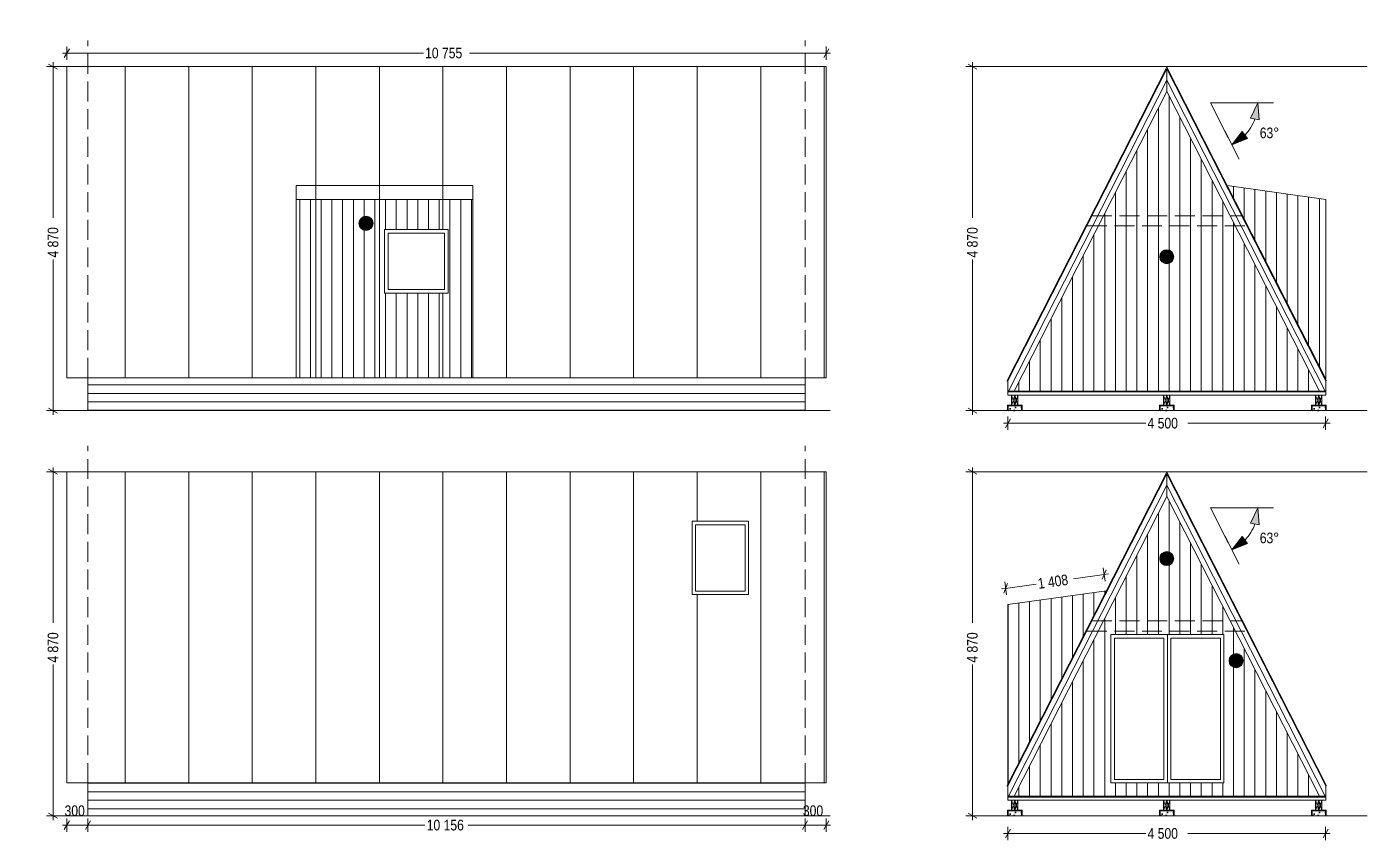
# Model space of a CAD drawing. Header units: millimetres. Extents: x -442635 to -376640, y 37807 to 67667.
# Drawn here: x -431592 to -412611, y 43355 to 54869 of the extents above; entities that cross this region are included whole.
import ezdxf

# ---------------------------------------------------------------- set-up
doc = ezdxf.new("R2010")
doc.units = ezdxf.units.MM
doc.header["$MEASUREMENT"] = 0
doc.linetypes.add('Hidden Line', pattern=[391.222223, 282.222223, -109])
for name, color, linetype, lineweight in [('2D Drafting - General_Pen_No__1', 7, 'Continuous', 13), ('2D Drafting - General_Pen_No__6', 5, 'Continuous', 35), ('A-raam_Pen_No__1', 7, 'Continuous', 13), ('Dimensioning - General_Pen_No__1', 7, 'Continuous', 13), ('vundament_Pen_No__1', 7, 'Continuous', 13), ('vundament_Pen_No__7', 7, 'Continuous', 35)]:
    doc.layers.add(name, color=color, linetype=linetype, lineweight=lineweight)
for name, color, linetype, lineweight, true_color in [('2D Drafting - General_Pen_No__102', 7, 'Continuous', 13, 0xcccccc), ('2D Drafting - General_Pen_No__61', 7, 'Continuous', 20, 0x6a6a6a), ('Interior - Furniture _Pen_No__4', 7, 'Continuous', 20, 0x029e21), ('Interior - Furniture _Pen_No__66', 7, 'Continuous', 20, 0x5555ff)]:
    doc.layers.add(name, color=color, linetype=linetype, lineweight=lineweight, true_color=true_color)
doc.layers.add('Dimensioning - General', color=7, linetype='Continuous')
doc.layers.add('Interior - Furniture', color=7, linetype='Continuous')
doc.styles.add('GENERATED_STYLE_1', font='techl___.ttf')
doc.dimstyles.new('GENERATED_STYLE__1', dxfattribs={"dimtxt": 150, "dimasz": 95, "dimexe": 0.18, "dimexo": 0.0625, "dimgap": 0.09, "dimtad": 0, "dimdec": 0, "dimzin": 0, "dimdsep": 46, "dimtxsty": 'GENERATED_STYLE_1', "dimblk": 'ARROWHEAD_2', "dimblk1": 'ARROWHEAD_2', "dimblk2": 'ARROWHEAD_2', "dimcen": 0.09, "dimse1": 1, "dimse2": 1, "dimclrd": 7, "dimclre": 7, "dimclrt": 7, "dimadec": 0, "dimazin": 0, "dimtfac": 1, "dimtdec": 4, "dimtmove": 0, "dimatfit": 3, "dimfxl": 1, "dimtolj": 1, "dimtzin": 0, "dimarcsym": 0})
doc.dimstyles.new('GENERATED_STYLE__2', dxfattribs={"dimtxt": 150, "dimasz": 95, "dimexe": 0.18, "dimexo": 0.0625, "dimgap": 0.09, "dimtad": 0, "dimtih": 1, "dimtoh": 1, "dimdec": 0, "dimzin": 0, "dimdsep": 46, "dimtxsty": 'GENERATED_STYLE_1', "dimblk": 'ARROWHEAD_2', "dimblk1": 'ARROWHEAD_2', "dimblk2": 'ARROWHEAD_2', "dimcen": 0.09, "dimse1": 1, "dimse2": 1, "dimclrd": 7, "dimclre": 7, "dimclrt": 7, "dimadec": 0, "dimazin": 0, "dimtfac": 1, "dimtdec": 4, "dimtmove": 0, "dimatfit": 3, "dimfxl": 1, "dimtolj": 1, "dimtzin": 0, "dimarcsym": 0})
doc.dimstyles.new('GENERATED_STYLE__5', dxfattribs={"dimtxt": 150, "dimasz": 228, "dimexe": 0.18, "dimexo": 40, "dimgap": 0.09, "dimtad": 1, "dimtih": 1, "dimtoh": 1, "dimdec": 0, "dimzin": 0, "dimdsep": 46, "dimtxsty": 'GENERATED_STYLE_1', "dimblk": 'ARROWHEAD_5', "dimblk1": 'ARROWHEAD_5', "dimblk2": 'ARROWHEAD_5', "dimcen": 0.09, "dimclrd": 7, "dimclre": 7, "dimclrt": 7, "dimadec": 0, "dimazin": 0, "dimtfac": 1, "dimtdec": 4, "dimtmove": 0, "dimatfit": 3, "dimfxl": 1, "dimtolj": 1, "dimtzin": 0, "dimarcsym": 0})
pattern_1 = [(90, (0, 0), (-900, 0), [])]
pattern_2 = [(0, (0, 0), (0, 120), [])]
pattern_3 = [(90, (0, 0), (-152, 0), [])]

# ---------------------------------------------------------------- blocks, each defined once
blk = doc.blocks.new('Push Button 21')
at = {"layer": 'Interior - Furniture _Pen_No__4', "linetype": 'Continuous', "lineweight": 0, "true_color": 0x002708}
blk.add_hatch(color=98, dxfattribs=at).paths.add_polyline_path([(100, 0, 1), (-100, 0, 1)])
at = {"layer": 'Interior - Furniture _Pen_No__4', "color": 104, "linetype": 'Continuous', "lineweight": 20, "true_color": 0x029e21}
for radius in [100, 67]:
    blk.add_circle((0, 0), radius, dxfattribs=at)
blk = doc.blocks.new('Push Button 21_2')
at = {"layer": 'Interior - Furniture _Pen_No__66', "linetype": 'Continuous', "lineweight": 0, "true_color": 0x15153f}
blk.add_hatch(color=168, dxfattribs=at).paths.add_polyline_path([(100, 0, 1), (-100, 0, 1)])
at = {"layer": 'Interior - Furniture _Pen_No__66', "color": 173, "linetype": 'Continuous', "lineweight": 20, "true_color": 0x5555ff}
for radius in [100, 67]:
    blk.add_circle((0, 0), radius, dxfattribs=at)
blk = doc.blocks.new('*D127')
at = {"layer": 'Dimensioning - General_Pen_No__1', "color": 7, "linetype": 'Continuous', "lineweight": 13, "transparency": 16777216}
for p, q in [((-418106, 54305), (-418294, 54305)), ((-418138, 54269), (-418263, 54341)), ((-418200, 54305), (-418200, 54366)), ((-418200, 52163), (-418200, 54305)), ((-418200, 49435), (-418200, 51577)), ((-418106, 49435), (-418294, 49435)), ((-418263, 49471), (-418138, 49399)), ((-418200, 49374), (-418200, 49435))]:
    blk.add_line(p, q, dxfattribs=at)
at = {"layer": 'Dimensioning - General_Pen_No__1', "color": 7, "lineweight": 13, "transparency": 16777216, "insert": (-418125, 51602), "char_height": 150, "attachment_point": 7, "rotation": 90, "style": 'GENERATED_STYLE_1'}
blk.add_mtext('\\A1;{\\pql;\\fTechnicLite|b0|i0|c2|p2;4\xa0870}', dxfattribs=at)
blk = doc.blocks.new('ARROWHEAD_2')
at = {"color": 0, "linetype": 'Continuous', "lineweight": 0}
for p, q in [((0, 0), (-1, 0)), ((-0.38, -0.66), (0.38, 0.66))]:
    blk.add_line(p, q, dxfattribs=at)
blk = doc.blocks.new('*D128')
at = {"layer": 'Dimensioning - General_Pen_No__1', "color": 7, "linetype": 'Continuous', "lineweight": 13, "transparency": 16777216}
for p, q in [((-417760, 49256), (-417699, 49256)), ((-417662, 49319), (-417735, 49194)), ((-417699, 49163), (-417699, 49350)), ((-417699, 49256), (-415745, 49256)), ((-415152, 49256), (-413199, 49256)), ((-413235, 49194), (-413162, 49319)), ((-413199, 49163), (-413199, 49350)), ((-413199, 49256), (-413137, 49256))]:
    blk.add_line(p, q, dxfattribs=at)
at = {"layer": 'Dimensioning - General_Pen_No__1', "color": 7, "lineweight": 13, "transparency": 16777216, "insert": (-415721, 49181), "char_height": 150, "attachment_point": 7, "style": 'GENERATED_STYLE_1'}
blk.add_mtext('\\A1;{\\pql;\\fTechnicLite|b0|i0|c2|p2;4\xa0500}', dxfattribs=at)
blk = doc.blocks.new('*D129')
at = {"layer": 'Dimensioning - General_Pen_No__1', "color": 7, "linetype": 'Continuous', "lineweight": 13, "transparency": 16777216}
for p, q in [((-417662, 43511), (-417735, 43386)), ((-417699, 43355), (-417699, 43542)), ((-413235, 43386), (-413162, 43511)), ((-413199, 43355), (-413199, 43542)), ((-417760, 43448), (-417699, 43448)), ((-417699, 43448), (-415745, 43448)), ((-415152, 43448), (-413199, 43448)), ((-413199, 43448), (-413137, 43448))]:
    blk.add_line(p, q, dxfattribs=at)
at = {"layer": 'Dimensioning - General_Pen_No__1', "color": 7, "lineweight": 13, "transparency": 16777216, "insert": (-415721, 43373), "char_height": 150, "attachment_point": 7, "style": 'GENERATED_STYLE_1'}
blk.add_mtext('\\A1;{\\pql;\\fTechnicLite|b0|i0|c2|p2;4\xa0500}', dxfattribs=at)
blk = doc.blocks.new('*D130')
at = {"layer": 'Dimensioning - General_Pen_No__1', "color": 7, "linetype": 'Continuous', "lineweight": 13, "transparency": 16777216}
for p, q in [((-416769, 47054), (-416336, 47115)), ((-416363, 47048), (-416309, 47182)), ((-416323, 47022), (-416349, 47208)), ((-416336, 47115), (-416276, 47124)), ((-417791, 46911), (-417731, 46919)), ((-417704, 46986), (-417758, 46852)), ((-417718, 46826), (-417744, 47012)), ((-417731, 46919), (-417298, 46980))]:
    blk.add_line(p, q, dxfattribs=at)
at = {"layer": 'Dimensioning - General_Pen_No__1', "color": 7, "lineweight": 13, "transparency": 16777216, "insert": (-417263, 46909), "char_height": 150, "attachment_point": 7, "rotation": 8, "style": 'GENERATED_STYLE_1'}
blk.add_mtext('\\A1;{\\pql;\\fTechnicLite|b0|i0|c2|p2;1\xa0408}', dxfattribs=at)
blk = doc.blocks.new('*D131')
at = {"layer": 'Dimensioning - General_Pen_No__1', "color": 7, "linetype": 'Continuous', "lineweight": 13, "transparency": 16777216}
for p, q in [((-418138, 48535), (-418263, 48607)), ((-418200, 48571), (-418200, 48632)), ((-418106, 48571), (-418294, 48571)), ((-418200, 46429), (-418200, 48571)), ((-418200, 43701), (-418200, 45842)), ((-418106, 43701), (-418294, 43701)), ((-418263, 43737), (-418138, 43665)), ((-418200, 43640), (-418200, 43701))]:
    blk.add_line(p, q, dxfattribs=at)
at = {"layer": 'Dimensioning - General_Pen_No__1', "color": 7, "lineweight": 13, "transparency": 16777216, "insert": (-418125, 45867), "char_height": 150, "attachment_point": 7, "rotation": 90, "style": 'GENERATED_STYLE_1'}
blk.add_mtext('\\A1;{\\pql;\\fTechnicLite|b0|i0|c2|p2;4\xa0870}', dxfattribs=at)
blk = doc.blocks.new('*D132')
at = {"layer": 'Dimensioning - General_Pen_No__1', "color": 7, "linetype": 'Continuous', "lineweight": 13, "transparency": 16777216}
for p, q in [((-431126, 54305), (-431314, 54305)), ((-431158, 54269), (-431283, 54341)), ((-431220, 54305), (-431220, 54366)), ((-431220, 52163), (-431220, 54305)), ((-431220, 49435), (-431220, 51577)), ((-431126, 49435), (-431314, 49435)), ((-431283, 49471), (-431158, 49399)), ((-431220, 49374), (-431220, 49435))]:
    blk.add_line(p, q, dxfattribs=at)
at = {"layer": 'Dimensioning - General_Pen_No__1', "color": 7, "lineweight": 13, "transparency": 16777216, "insert": (-431145, 51602), "char_height": 150, "attachment_point": 7, "rotation": 90, "style": 'GENERATED_STYLE_1'}
blk.add_mtext('\\A1;{\\pql;\\fTechnicLite|b0|i0|c2|p2;4\xa0870}', dxfattribs=at)
blk = doc.blocks.new('*D133')
at = {"layer": 'Dimensioning - General_Pen_No__1', "color": 7, "linetype": 'Continuous', "lineweight": 13, "transparency": 16777216}
for p, q in [((-431158, 48535), (-431283, 48607)), ((-431220, 48571), (-431220, 48632)), ((-431126, 48571), (-431314, 48571)), ((-431220, 46429), (-431220, 48571)), ((-431220, 43701), (-431220, 45842)), ((-431126, 43701), (-431314, 43701)), ((-431283, 43737), (-431158, 43665)), ((-431220, 43640), (-431220, 43701))]:
    blk.add_line(p, q, dxfattribs=at)
at = {"layer": 'Dimensioning - General_Pen_No__1', "color": 7, "lineweight": 13, "transparency": 16777216, "insert": (-431145, 45867), "char_height": 150, "attachment_point": 7, "rotation": 90, "style": 'GENERATED_STYLE_1'}
blk.add_mtext('\\A1;{\\pql;\\fTechnicLite|b0|i0|c2|p2;4\xa0870}', dxfattribs=at)
blk = doc.blocks.new('*D160')
at = {"layer": 'Dimensioning - General_Pen_No__1', "linetype": 'Continuous', "lineweight": 13, "transparency": 16777216}
for points in [[(-414161, 48059), (-414263, 47841), (-414140, 47820)], [(-414527, 47463), (-414304, 47553), (-414379, 47652)]]:
    blk.add_hatch(color=7, dxfattribs=at).paths.add_polyline_path(points)
at = {"layer": 'Dimensioning - General_Pen_No__1', "color": 7, "linetype": 'Continuous', "lineweight": 13, "transparency": 16777216}
for p, q in [((-413936, 48059), (-414386, 48059)), ((-414161, 48059), (-414263, 47841)), ((-414161, 48059), (-414140, 47820)), ((-414140, 47820), (-414263, 47841)), ((-414424, 47262), (-414629, 47663)), ((-414527, 47463), (-414379, 47652)), ((-414379, 47652), (-414304, 47553)), ((-414527, 47463), (-414304, 47553))]:
    blk.add_line(p, q, dxfattribs=at)
blk.add_arc((-414830, 48059), 669, 316.9571, 340.0429, dxfattribs=at)
at = {"layer": 'Dimensioning - General_Pen_No__1', "color": 7, "lineweight": 13, "transparency": 16777216, "insert": (-414132, 47556), "char_height": 150, "attachment_point": 7, "style": 'GENERATED_STYLE_1'}
blk.add_mtext('\\A1;{\\pql;\\fTechnicLite|b0|i0|c2|p2;63°}', dxfattribs=at)
blk = doc.blocks.new('ARROWHEAD_5')
at = {"linetype": 'Continuous', "lineweight": 0}
blk.add_hatch(color=0, dxfattribs=at).paths.add_polyline_path([(-1, 0.2679), (0, 0), (-1, -0.2679)])
at = {"color": 0, "linetype": 'Continuous', "lineweight": 0}
blk.add_line((0, 0), (-1, 0), dxfattribs=at)
blk = doc.blocks.new('*D161')
at = {"layer": 'Dimensioning - General_Pen_No__1', "linetype": 'Continuous', "lineweight": 13, "transparency": 16777216}
for points in [[(-414161, 53793), (-414263, 53576), (-414140, 53554)], [(-414527, 53197), (-414304, 53287), (-414379, 53386)]]:
    blk.add_hatch(color=7, dxfattribs=at).paths.add_polyline_path(points)
at = {"layer": 'Dimensioning - General_Pen_No__1', "color": 7, "linetype": 'Continuous', "lineweight": 13, "transparency": 16777216}
for p, q in [((-413936, 53793), (-414386, 53793)), ((-414161, 53793), (-414263, 53576)), ((-414161, 53793), (-414140, 53554)), ((-414140, 53554), (-414263, 53576)), ((-414424, 52997), (-414629, 53398)), ((-414527, 53197), (-414379, 53386)), ((-414379, 53386), (-414304, 53287)), ((-414527, 53197), (-414304, 53287))]:
    blk.add_line(p, q, dxfattribs=at)
blk.add_arc((-414830, 53793), 669, 316.9571, 340.0429, dxfattribs=at)
at = {"layer": 'Dimensioning - General_Pen_No__1', "color": 7, "lineweight": 13, "transparency": 16777216, "insert": (-414132, 53290), "char_height": 150, "attachment_point": 7, "style": 'GENERATED_STYLE_1'}
blk.add_mtext('\\A1;{\\pql;\\fTechnicLite|b0|i0|c2|p2;63°}', dxfattribs=at)
blk = doc.blocks.new('*D202')
at = {"layer": 'Dimensioning - General_Pen_No__1', "color": 7, "linetype": 'Continuous', "lineweight": 13, "transparency": 16777216}
for p, q in [((-431026, 43472), (-431026, 43660)), ((-430727, 43472), (-430727, 43660)), ((-431087, 43566), (-431026, 43566)), ((-430990, 43629), (-431062, 43504)), ((-431026, 43566), (-430727, 43566)), ((-430691, 43629), (-430763, 43504))]:
    blk.add_line(p, q, dxfattribs=at)
at = {"layer": 'Dimensioning - General_Pen_No__1', "color": 7, "lineweight": 13, "transparency": 16777216, "insert": (-431058, 43694), "char_height": 150, "attachment_point": 7, "style": 'GENERATED_STYLE_1'}
blk.add_mtext('\\A1;{\\pql;\\fTechnicLite|b0|i0|c2|p2;300}', dxfattribs=at)
blk = doc.blocks.new('*D203')
at = {"layer": 'Dimensioning - General_Pen_No__1', "color": 7, "linetype": 'Continuous', "lineweight": 13, "transparency": 16777216}
for p, q in [((-430727, 43472), (-430727, 43660)), ((-420571, 43472), (-420571, 43660)), ((-430691, 43629), (-430763, 43504)), ((-430727, 43566), (-425954, 43566)), ((-425343, 43566), (-420571, 43566)), ((-420535, 43629), (-420607, 43504))]:
    blk.add_line(p, q, dxfattribs=at)
at = {"layer": 'Dimensioning - General_Pen_No__1', "color": 7, "lineweight": 13, "transparency": 16777216, "char_height": 150, "attachment_point": 7, "style": 'GENERATED_STYLE_1'}
for s, insert in [('\\A1;{\\pql;\\fTechnicLite|b0|i0|c2|p2;300}', (-420602, 43694)), ('\\A1;{\\pql;\\fTechnicLite|b0|i0|c2|p2;10\xa0156}', (-425929, 43491))]:
    blk.add_mtext(s, dxfattribs=dict(at, insert=insert))
blk = doc.blocks.new('*D204')
at = {"layer": 'Dimensioning - General_Pen_No__1', "color": 7, "linetype": 'Continuous', "lineweight": 13, "transparency": 16777216}
for p, q in [((-420571, 43472), (-420571, 43660)), ((-420271, 43472), (-420271, 43660)), ((-420535, 43629), (-420607, 43504)), ((-420571, 43566), (-420271, 43566)), ((-420307, 43504), (-420235, 43629)), ((-420271, 43566), (-420210, 43566))]:
    blk.add_line(p, q, dxfattribs=at)
blk = doc.blocks.new('*D205')
at = {"layer": 'Dimensioning - General_Pen_No__1', "color": 7, "linetype": 'Continuous', "lineweight": 13, "transparency": 16777216}
for p, q in [((-431087, 54496), (-431026, 54496)), ((-430990, 54559), (-431062, 54434)), ((-431026, 54402), (-431026, 54590)), ((-431026, 54496), (-425977, 54496)), ((-425321, 54496), (-420271, 54496)), ((-420307, 54434), (-420235, 54559)), ((-420271, 54402), (-420271, 54590)), ((-420271, 54496), (-420210, 54496))]:
    blk.add_line(p, q, dxfattribs=at)
at = {"layer": 'Dimensioning - General_Pen_No__1', "color": 7, "lineweight": 13, "transparency": 16777216, "insert": (-425952, 54421), "char_height": 150, "attachment_point": 7, "style": 'GENERATED_STYLE_1'}
blk.add_mtext('\\A1;{\\pql;\\fTechnicLite|b0|i0|c2|p2;10\xa0755}', dxfattribs=at)

msp = doc.modelspace()

# ---------------------------------------------------------------- hatches: boundary and pattern name
at = {"layer": '2D Drafting - General_Pen_No__1', "linetype": 'Continuous', "lineweight": 13}
h = msp.add_hatch(dxfattribs=at)
h.set_pattern_fill('PLANK_FLOOR_VERT', style=0, pattern_type=2)
h.set_pattern_definition(pattern_3)
h.paths.add_polyline_path([(-415448.6, 53953.5), (-417609.7, 49712), (-413287.4, 49712)])
h = msp.add_hatch(dxfattribs=at)
h.set_pattern_fill('PLANK_FLOOR_VERT', style=0, pattern_type=2)
h.set_pattern_definition(pattern_3)
h.paths.add_polyline_path([(-413198.6, 52424.4), (-413198.6, 49883.7), (-414593.1, 52620.4)])
h = msp.add_hatch(dxfattribs=at)
h.set_pattern_fill('PLANK_FLOOR_VERT', style=0, pattern_type=2)
h.set_pattern_definition(pattern_3)
h.paths.add_polyline_path([(-427776.7, 49899), (-427776.7, 52424.4), (-425276.7, 52424.4), (-425276.7, 49899)])
h.paths.add_polyline_path([(-426526.7, 51999), (-425626.7, 51999), (-425626.7, 51099), (-426526.7, 51099)], flags=0)
h = msp.add_hatch(dxfattribs=at)
h.set_pattern_fill('PLANK_FLOOR_VERT', style=0, pattern_type=2)
h.set_pattern_definition(pattern_3)
h.paths.add_polyline_path([(-417609.7, 43977.5), (-413287.4, 43977.5), (-415448.6, 48219)])
h.paths.add_polyline_path([(-416240.2, 46264.5), (-414640.2, 46264.5), (-414640.2, 44164.5), (-416240.2, 44164.5)], flags=0)
h = msp.add_hatch(dxfattribs=at)
h.set_pattern_fill('PLANK_FLOOR_VERT', style=0, pattern_type=2)
h.set_pattern_definition(pattern_3)
h.paths.add_polyline_path([(-417698.6, 46689.9), (-417698.6, 44149.2), (-416304, 46885.9)])
at = {"layer": '2D Drafting - General_Pen_No__61', "linetype": 'Continuous', "lineweight": 20, "true_color": 0x6a6a6a}
h = msp.add_hatch(dxfattribs=at)
h.set_pattern_fill('VALTSKATUS', color=251, style=0, pattern_type=2)
h.set_pattern_definition(pattern_1)
h.paths.add_polyline_path([(-431026.3, 54305.2), (-420271, 54305.2), (-420271, 49899), (-431026.3, 49899)])
h.paths.add_polyline_path([(-426526.7, 51999), (-425626.7, 51999), (-425626.7, 51099), (-426526.7, 51099)], flags=0)
h = msp.add_hatch(dxfattribs=at)
h.set_pattern_fill('VALTSKATUS', color=251, style=0, pattern_type=2)
h.set_pattern_definition(pattern_1)
h.paths.add_polyline_path([(-427776.7, 52424.4), (-427776.7, 52620.4), (-425276.7, 52620.4), (-425276.7, 52424.4)])
h = msp.add_hatch(dxfattribs=at)
h.set_pattern_fill('PLANK_FLOOR_HORISONT', color=251, style=0, pattern_type=2)
h.set_pattern_definition(pattern_2)
h.paths.add_polyline_path([(-420570.7, 49435.2), (-430726.7, 49435.2), (-430726.7, 49899), (-420570.7, 49899)])
h = msp.add_hatch(dxfattribs=at)
h.set_pattern_fill('VALTSKATUS', color=251, style=0, pattern_type=2)
h.set_pattern_definition(pattern_1)
h.paths.add_polyline_path([(-431026.3, 48570.6), (-420271, 48570.6), (-420271, 44164.5), (-431026.3, 44164.5)])
h.paths.add_polyline_path([(-422170.7, 47870.6), (-421370.7, 47870.6), (-421370.7, 46831.4), (-422170.7, 46831.4)], flags=0)
h = msp.add_hatch(dxfattribs=at)
h.set_pattern_fill('PLANK_FLOOR_HORISONT', color=251, style=0, pattern_type=2)
h.set_pattern_definition(pattern_2)
h.paths.add_polyline_path([(-420570.7, 43700.6), (-430726.7, 43700.6), (-430726.7, 44164.5), (-420570.7, 44164.5)])
at = {"layer": 'vundament_Pen_No__7', "linetype": 'Continuous', "lineweight": 35}
h = msp.add_hatch(dxfattribs=at)
h.set_pattern_fill('AR_CONC', style=0, pattern_type=2)
h.set_pattern_definition([(50, (-2264518.1, -630954.97), (-182.184669, 15.939086), [19.05, -209.55]), (355, (-2264518.1, -630954.97), (-35.242826, 191.056643), [15.24, -167.64]), (100.451, (-2264502.92, -630956.3), (146.942502, 175.116688), [16.19, -178.09]), (46.1842, (-2264518.1, -630904.17), (-271.07904, 42.042328), [28.575, -314.325]), (96.6356, (-2264495.5, -630907.67), (237.404234, 247.425556), [24.285, -267.135]), (351.184, (-2264518.1, -630904.17), (237.404606, 247.425118), [22.86, -251.46]), (21, (-2264492.7, -630916.87), (-151.61488, 102.265519), [19.05, -209.55]), (326, (-2264492.7, -630916.87), (61.802028, 184.187966), [15.24, -167.64]), (71.4514, (-2264480.06, -630925.4), (213.41649, 81.922858), [16.19, -178.09]), (37.5, (-2264518.1, -630954.97), (3.0886033, 84.5550389), [0, -165.608, 0, -170.18, 0, -168.275]), (7.5, (-2264518.1, -630954.97), (66.8196625, 100.180575), [0, -97.028, 0, -161.798, 0, -64.135]), (327.5, (-2264574.74, -630954.97), (-135.5905952, 5.728744), [0, -63.5, 0, -198.12, 0, -262.89]), (317.5, (-2264600.14, -630954.97), (148.1291814, 25.426491), [0, -82.55, 0, -131.572, 0, -186.69])])
h.paths.add_polyline_path([(-417501.1, 49510), (-417701.1, 49510), (-417701.1, 49435.2), (-417501.1, 49435.2)])
h = msp.add_hatch(dxfattribs=at)
h.set_pattern_fill('AR_CONC', style=0, pattern_type=2)
h.set_pattern_definition([(50, (-2262365.6, -630954.97), (-182.184669, 15.939086), [19.05, -209.55]), (355, (-2262365.6, -630954.97), (-35.242826, 191.056643), [15.24, -167.64]), (100.451, (-2262350.42, -630956.3), (146.942502, 175.116688), [16.19, -178.09]), (46.1842, (-2262365.6, -630904.17), (-271.07904, 42.042328), [28.575, -314.325]), (96.6356, (-2262343, -630907.67), (237.404234, 247.425556), [24.285, -267.135]), (351.184, (-2262365.6, -630904.17), (237.404606, 247.425118), [22.86, -251.46]), (21, (-2262340.2, -630916.87), (-151.61488, 102.265519), [19.05, -209.55]), (326, (-2262340.2, -630916.87), (61.802028, 184.187966), [15.24, -167.64]), (71.4514, (-2262327.56, -630925.4), (213.41649, 81.922858), [16.19, -178.09]), (37.5, (-2262365.6, -630954.97), (3.0886033, 84.5550389), [0, -165.608, 0, -170.18, 0, -168.275]), (7.5, (-2262365.6, -630954.97), (66.8196625, 100.180575), [0, -97.028, 0, -161.798, 0, -64.135]), (327.5, (-2262422.24, -630954.97), (-135.5905952, 5.728744), [0, -63.5, 0, -198.12, 0, -262.89]), (317.5, (-2262447.64, -630954.97), (148.1291814, 25.426491), [0, -82.55, 0, -131.572, 0, -186.69])])
h.paths.add_polyline_path([(-415348.6, 49510), (-415548.6, 49510), (-415548.6, 49435.2), (-415348.6, 49435.2)])
h = msp.add_hatch(dxfattribs=at)
h.set_pattern_fill('AR_CONC', style=0, pattern_type=2)
h.set_pattern_definition([(50, (-2260213.1, -630954.97), (-182.184669, 15.939086), [19.05, -209.55]), (355, (-2260213.1, -630954.97), (-35.242826, 191.056643), [15.24, -167.64]), (100.451, (-2260197.92, -630956.3), (146.942502, 175.116688), [16.19, -178.09]), (46.1842, (-2260213.1, -630904.17), (-271.07904, 42.042328), [28.575, -314.325]), (96.6356, (-2260190.5, -630907.67), (237.404234, 247.425556), [24.285, -267.135]), (351.184, (-2260213.1, -630904.17), (237.404606, 247.425118), [22.86, -251.46]), (21, (-2260187.7, -630916.87), (-151.61488, 102.265519), [19.05, -209.55]), (326, (-2260187.7, -630916.87), (61.802028, 184.187966), [15.24, -167.64]), (71.4514, (-2260175.06, -630925.4), (213.41649, 81.922858), [16.19, -178.09]), (37.5, (-2260213.1, -630954.97), (3.0886033, 84.5550389), [0, -165.608, 0, -170.18, 0, -168.275]), (7.5, (-2260213.1, -630954.97), (66.8196625, 100.180575), [0, -97.028, 0, -161.798, 0, -64.135]), (327.5, (-2260269.74, -630954.97), (-135.5905952, 5.728744), [0, -63.5, 0, -198.12, 0, -262.89]), (317.5, (-2260295.14, -630954.97), (148.1291814, 25.426491), [0, -82.55, 0, -131.572, 0, -186.69])])
h.paths.add_polyline_path([(-413196.1, 49510), (-413396.1, 49510), (-413396.1, 49435.2), (-413196.1, 49435.2)])
h = msp.add_hatch(dxfattribs=at)
h.set_pattern_fill('AR_CONC', style=0, pattern_type=2)
h.set_pattern_definition([(50, (-2264518.1, -636689.48), (-182.184669, 15.939086), [19.05, -209.55]), (355, (-2264518.1, -636689.48), (-35.242826, 191.056643), [15.24, -167.64]), (100.451, (-2264502.92, -636690.81), (146.942502, 175.116688), [16.19, -178.09]), (46.1842, (-2264518.1, -636638.68), (-271.07904, 42.042328), [28.575, -314.325]), (96.6356, (-2264495.5, -636642.18), (237.404234, 247.425556), [24.285, -267.135]), (351.184, (-2264518.1, -636638.68), (237.404606, 247.425118), [22.86, -251.46]), (21, (-2264492.7, -636651.38), (-151.61488, 102.265519), [19.05, -209.55]), (326, (-2264492.7, -636651.38), (61.802028, 184.187966), [15.24, -167.64]), (71.4514, (-2264480.06, -636659.9), (213.41649, 81.922858), [16.19, -178.09]), (37.5, (-2264518.1, -636689.48), (3.0886033, 84.5550389), [0, -165.608, 0, -170.18, 0, -168.275]), (7.5, (-2264518.1, -636689.48), (66.8196625, 100.180575), [0, -97.028, 0, -161.798, 0, -64.135]), (327.5, (-2264574.74, -636689.48), (-135.5905952, 5.728744), [0, -63.5, 0, -198.12, 0, -262.89]), (317.5, (-2264600.14, -636689.48), (148.1291814, 25.426491), [0, -82.55, 0, -131.572, 0, -186.69])])
h.paths.add_polyline_path([(-417501.1, 43775.5), (-417701.1, 43775.5), (-417701.1, 43700.6), (-417501.1, 43700.6)])
h = msp.add_hatch(dxfattribs=at)
h.set_pattern_fill('AR_CONC', style=0, pattern_type=2)
h.set_pattern_definition([(50, (-2262365.6, -636689.48), (-182.184669, 15.939086), [19.05, -209.55]), (355, (-2262365.6, -636689.48), (-35.242826, 191.056643), [15.24, -167.64]), (100.451, (-2262350.42, -636690.81), (146.942502, 175.116688), [16.19, -178.09]), (46.1842, (-2262365.6, -636638.68), (-271.07904, 42.042328), [28.575, -314.325]), (96.6356, (-2262343, -636642.18), (237.404234, 247.425556), [24.285, -267.135]), (351.184, (-2262365.6, -636638.68), (237.404606, 247.425118), [22.86, -251.46]), (21, (-2262340.2, -636651.38), (-151.61488, 102.265519), [19.05, -209.55]), (326, (-2262340.2, -636651.38), (61.802028, 184.187966), [15.24, -167.64]), (71.4514, (-2262327.56, -636659.9), (213.41649, 81.922858), [16.19, -178.09]), (37.5, (-2262365.6, -636689.48), (3.0886033, 84.5550389), [0, -165.608, 0, -170.18, 0, -168.275]), (7.5, (-2262365.6, -636689.48), (66.8196625, 100.180575), [0, -97.028, 0, -161.798, 0, -64.135]), (327.5, (-2262422.24, -636689.48), (-135.5905952, 5.728744), [0, -63.5, 0, -198.12, 0, -262.89]), (317.5, (-2262447.64, -636689.48), (148.1291814, 25.426491), [0, -82.55, 0, -131.572, 0, -186.69])])
h.paths.add_polyline_path([(-415348.6, 43775.5), (-415548.6, 43775.5), (-415548.6, 43700.6), (-415348.6, 43700.6)])
h = msp.add_hatch(dxfattribs=at)
h.set_pattern_fill('AR_CONC', style=0, pattern_type=2)
h.set_pattern_definition([(50, (-2260213.1, -636689.48), (-182.184669, 15.939086), [19.05, -209.55]), (355, (-2260213.1, -636689.48), (-35.242826, 191.056643), [15.24, -167.64]), (100.451, (-2260197.92, -636690.81), (146.942502, 175.116688), [16.19, -178.09]), (46.1842, (-2260213.1, -636638.68), (-271.07904, 42.042328), [28.575, -314.325]), (96.6356, (-2260190.5, -636642.18), (237.404234, 247.425556), [24.285, -267.135]), (351.184, (-2260213.1, -636638.68), (237.404606, 247.425118), [22.86, -251.46]), (21, (-2260187.7, -636651.38), (-151.61488, 102.265519), [19.05, -209.55]), (326, (-2260187.7, -636651.38), (61.802028, 184.187966), [15.24, -167.64]), (71.4514, (-2260175.06, -636659.9), (213.41649, 81.922858), [16.19, -178.09]), (37.5, (-2260213.1, -636689.48), (3.0886033, 84.5550389), [0, -165.608, 0, -170.18, 0, -168.275]), (7.5, (-2260213.1, -636689.48), (66.8196625, 100.180575), [0, -97.028, 0, -161.798, 0, -64.135]), (327.5, (-2260269.74, -636689.48), (-135.5905952, 5.728744), [0, -63.5, 0, -198.12, 0, -262.89]), (317.5, (-2260295.14, -636689.48), (148.1291814, 25.426491), [0, -82.55, 0, -131.572, 0, -186.69])])
h.paths.add_polyline_path([(-413196.1, 43775.5), (-413396.1, 43775.5), (-413396.1, 43700.6), (-413196.1, 43700.6)])

# ---------------------------------------------------------------- linework, layer by layer
at = {"layer": '2D Drafting - General_Pen_No__1', "color": 7, "linetype": 'Continuous', "lineweight": 13}
for p, q in [((-420271, 54305.2), (-431125, 54305.2)), ((-412610.7, 54305.2), (-418105, 54305.2)), ((-417714.3, 49852.5), (-415448.6, 54299.4)), ((-413185.1, 49857.1), (-415448.6, 54299.4)), ((-417698.6, 49857), (-415448.6, 54272.9)), ((-417691.1, 49712), (-415448.6, 54113.2)), ((-413198.6, 49857), (-415448.6, 54272.9)), ((-415448.6, 54272.9), (-415448.6, 53953.5)), ((-413206.1, 49712), (-415448.6, 54113.2)), ((-417609.7, 49712), (-415448.6, 53953.5)), ((-413287.4, 49712), (-415448.6, 53953.5)), ((-414830.2, 53793.2), (-414274.7, 53793.2)), ((-414830.2, 53793.2), (-414578, 53298.2)), ((-417698.6, 49712), (-417698.6, 49857)), ((-413198.6, 49712), (-413198.6, 49857)), ((-417646.1, 49510), (-417601.1, 49655)), ((-417646.1, 49655), (-417601.1, 49510)), ((-417556.1, 49510), (-417601.1, 49655)), ((-417556.1, 49655), (-417601.1, 49510)), ((-415493.6, 49510), (-415448.6, 49655)), ((-415493.6, 49655), (-415448.6, 49510)), ((-415403.6, 49510), (-415448.6, 49655)), ((-415403.6, 49655), (-415448.6, 49510)), ((-413341.1, 49510), (-413296.1, 49655)), ((-413341.1, 49655), (-413296.1, 49510)), ((-413251.1, 49510), (-413296.1, 49655)), ((-413251.1, 49655), (-413296.1, 49510)), ((-420213.6, 49435.2), (-431125, 49435.2)), ((-412610.7, 49435.2), (-418105, 49435.2)), ((-425630.8, 48570.6), (-431125, 48570.6)), ((-412610.7, 48570.6), (-418105, 48570.6)), ((-417714.3, 44118), (-415448.6, 48564.8)), ((-417698.6, 44122.5), (-415448.6, 48538.4)), ((-413185.1, 44122.6), (-415448.6, 48564.8)), ((-413198.6, 44122.5), (-415448.6, 48538.4)), ((-415448.6, 48538.4), (-415448.6, 48219)), ((-417691.1, 43977.5), (-415448.6, 48378.7)), ((-417609.7, 43977.5), (-415448.6, 48219)), ((-413206.1, 43977.5), (-415448.6, 48378.7)), ((-413287.4, 43977.5), (-415448.6, 48219)), ((-414830.2, 48058.7), (-414274.7, 48058.7)), ((-414830.2, 48058.7), (-414578, 47563.7)), ((-417698.6, 43977.5), (-417698.6, 44122.5)), ((-413198.6, 43977.5), (-413198.6, 44122.5)), ((-417646.1, 43775.5), (-417601.1, 43920.5)), ((-417646.1, 43920.5), (-417601.1, 43775.5)), ((-417556.1, 43775.5), (-417601.1, 43920.5)), ((-417556.1, 43920.5), (-417601.1, 43775.5)), ((-415493.6, 43775.5), (-415448.6, 43920.5)), ((-415493.6, 43920.5), (-415448.6, 43775.5)), ((-415403.6, 43775.5), (-415448.6, 43920.5)), ((-415403.6, 43920.5), (-415448.6, 43775.5)), ((-413341.1, 43775.5), (-413296.1, 43920.5)), ((-413341.1, 43920.5), (-413296.1, 43775.5)), ((-413251.1, 43775.5), (-413296.1, 43920.5)), ((-413251.1, 43920.5), (-413296.1, 43775.5)), ((-420213.6, 43700.6), (-431125, 43700.6)), ((-412610.7, 43700.6), (-418105, 43700.6))]:
    msp.add_line(p, q, dxfattribs=at)
at = {"layer": '2D Drafting - General_Pen_No__1', "color": 7, "linetype": 'Continuous', "lineweight": 13, "flags": 128}
for points in [[(-431026.3, 54305.2), (-420271, 54305.2), (-420271, 49899), (-431026.3, 49899)], [(-415448.6, 53953.5), (-417609.7, 49712), (-413287.4, 49712)], [(-427776.7, 52424.4), (-427776.7, 52620.4), (-425276.7, 52620.4), (-425276.7, 52424.4)], [(-413198.6, 52424.4), (-413198.6, 49883.7), (-414593.1, 52620.4)], [(-427776.7, 49899), (-427776.7, 52424.4), (-425276.7, 52424.4), (-425276.7, 49899)], [(-426526.7, 51999), (-425626.7, 51999), (-425626.7, 51099), (-426526.7, 51099)], [(-426526.7, 51999), (-425626.7, 51999), (-425626.7, 51099), (-426526.7, 51099)], [(-426526.7, 51999), (-426526.7, 51099), (-425626.7, 51099), (-425626.7, 51999)], [(-426476.7, 51149), (-426476.7, 51949), (-425676.7, 51949), (-425676.7, 51149)], [(-420570.7, 49435.2), (-430726.7, 49435.2), (-430726.7, 49899), (-420570.7, 49899)], [(-417698.6, 49700), (-413198.6, 49700), (-413198.6, 49712), (-417698.6, 49712)], [(-417698.6, 49700), (-413198.6, 49700), (-413198.6, 49655), (-417698.6, 49655)], [(-417646.1, 49655), (-417601.1, 49655), (-417601.1, 49510), (-417646.1, 49510)], [(-417601.1, 49655), (-417556.1, 49655), (-417556.1, 49510), (-417601.1, 49510)], [(-415493.6, 49655), (-415448.6, 49655), (-415448.6, 49510), (-415493.6, 49510)], [(-415448.6, 49655), (-415403.6, 49655), (-415403.6, 49510), (-415448.6, 49510)], [(-413341.1, 49655), (-413296.1, 49655), (-413296.1, 49510), (-413341.1, 49510)], [(-413296.1, 49655), (-413251.1, 49655), (-413251.1, 49510), (-413296.1, 49510)], [(-431026.3, 48570.6), (-420271, 48570.6), (-420271, 44164.5), (-431026.3, 44164.5)], [(-417609.7, 43977.5), (-413287.4, 43977.5), (-415448.6, 48219)], [(-422170.7, 47870.6), (-421370.7, 47870.6), (-421370.7, 46831.4), (-422170.7, 46831.4)], [(-421370.7, 47870.6), (-422170.7, 47870.6), (-422170.7, 46831.4), (-421370.7, 46831.4)], [(-421420.7, 47820.6), (-422120.7, 47820.6), (-422120.7, 46881.4), (-421420.7, 46881.4)], [(-417698.6, 46689.9), (-417698.6, 44149.2), (-416304, 46885.9)], [(-416240.2, 46264.5), (-414640.2, 46264.5), (-414640.2, 44164.5), (-416240.2, 44164.5)], [(-416240.2, 46264.5), (-415440.2, 46264.5), (-415440.2, 44164.5), (-416240.2, 44164.5)], [(-416240.2, 46264.5), (-414640.2, 46264.5), (-414640.2, 44164.5), (-416240.2, 44164.5)], [(-415490.2, 46214.5), (-416190.2, 46214.5), (-416190.2, 44214.5), (-415490.2, 44214.5)], [(-414640.2, 46264.5), (-415440.2, 46264.5), (-415440.2, 44164.5), (-414640.2, 44164.5)], [(-415390.2, 46214.5), (-414690.2, 46214.5), (-414690.2, 44214.5), (-415390.2, 44214.5)], [(-420570.7, 43700.6), (-430726.7, 43700.6), (-430726.7, 44164.5), (-420570.7, 44164.5)], [(-417698.6, 43965.5), (-413198.6, 43965.5), (-413198.6, 43977.5), (-417698.6, 43977.5)], [(-417698.6, 43965.5), (-413198.6, 43965.5), (-413198.6, 43920.5), (-417698.6, 43920.5)], [(-417646.1, 43920.5), (-417601.1, 43920.5), (-417601.1, 43775.5), (-417646.1, 43775.5)], [(-417601.1, 43920.5), (-417556.1, 43920.5), (-417556.1, 43775.5), (-417601.1, 43775.5)], [(-415493.6, 43920.5), (-415448.6, 43920.5), (-415448.6, 43775.5), (-415493.6, 43775.5)], [(-415448.6, 43920.5), (-415403.6, 43920.5), (-415403.6, 43775.5), (-415448.6, 43775.5)], [(-413341.1, 43920.5), (-413296.1, 43920.5), (-413296.1, 43775.5), (-413341.1, 43775.5)], [(-413296.1, 43920.5), (-413251.1, 43920.5), (-413251.1, 43775.5), (-413296.1, 43775.5)]]:
    msp.add_lwpolyline(points, close=True, dxfattribs=at)
at = {"layer": '2D Drafting - General_Pen_No__102', "color": 254, "linetype": 'Hidden Line', "lineweight": 13, "true_color": 0xcccccc}
for p, q in [((-430726.7, 49899), (-430726.7, 54673.7)), ((-420570.7, 49899), (-420570.7, 54673.7)), ((-430726.7, 44164.5), (-430726.7, 48939.2)), ((-420570.7, 44164.5), (-420570.7, 48939.2))]:
    msp.add_line(p, q, dxfattribs=at)
at = {"layer": '2D Drafting - General_Pen_No__6', "color": 5, "linetype": 'Continuous', "lineweight": 35, "flags": 128}
for points in [[(-417701.1, 49435.2), (-417701.1, 49510), (-417501.1, 49510), (-417501.1, 49435.2)], [(-415548.6, 49435.2), (-415548.6, 49510), (-415348.6, 49510), (-415348.6, 49435.2)], [(-413396.1, 49435.2), (-413396.1, 49510), (-413196.1, 49510), (-413196.1, 49435.2)], [(-417701.1, 43700.6), (-417701.1, 43775.5), (-417501.1, 43775.5), (-417501.1, 43700.6)], [(-415548.6, 43700.6), (-415548.6, 43775.5), (-415348.6, 43775.5), (-415348.6, 43700.6)], [(-413396.1, 43700.6), (-413396.1, 43775.5), (-413196.1, 43775.5), (-413196.1, 43700.6)]]:
    msp.add_lwpolyline(points, dxfattribs=at)
at = {"layer": 'A-raam_Pen_No__1', "color": 7, "linetype": 'Hidden Line', "lineweight": 13}
for p, q in [((-416581.7, 52049), (-414315.5, 52049)), ((-416507.8, 52194), (-414389.3, 52194)), ((-416507.8, 46459.5), (-414389.3, 46459.5)), ((-416581.7, 46314.5), (-414315.5, 46314.5))]:
    msp.add_line(p, q, dxfattribs=at)
at = {"layer": 'vundament_Pen_No__1', "color": 7, "linetype": 'Continuous', "lineweight": 13, "flags": 128}
for points in [[(-417501.1, 49510), (-417701.1, 49510), (-417701.1, 49435.2), (-417501.1, 49435.2)], [(-415348.6, 49510), (-415548.6, 49510), (-415548.6, 49435.2), (-415348.6, 49435.2)], [(-413196.1, 49510), (-413396.1, 49510), (-413396.1, 49435.2), (-413196.1, 49435.2)], [(-417501.1, 43775.5), (-417701.1, 43775.5), (-417701.1, 43700.6), (-417501.1, 43700.6)], [(-415348.6, 43775.5), (-415548.6, 43775.5), (-415548.6, 43700.6), (-415348.6, 43700.6)], [(-413196.1, 43775.5), (-413396.1, 43775.5), (-413396.1, 43700.6), (-413196.1, 43700.6)]]:
    msp.add_lwpolyline(points, close=True, dxfattribs=at)

# ---------------------------------------------------------------- block references
at = {"layer": 'Interior - Furniture', "color": 104, "linetype": 'Continuous', "lineweight": 20, "true_color": 0x029e21, "zscale": 1000, "rotation": 90}
for name, p in [('Push Button 21', (-426788.3, 52085.9)), ('Push Button 21', (-415448.6, 51613.6)), ('Push Button 21_2', (-415448.6, 47340.9)), ('Push Button 21_2', (-414466.8, 45895.1))]:
    msp.add_blockref(name, p, dxfattribs=at)

# ---------------------------------------------------------------- dimensions: what is measured, and where the dimension line sits
at = {"layer": 'Dimensioning - General', "color": 7, "linetype": 'Continuous', "lineweight": 13}
for base, p1, p2, picture, middle in [((-420271, 54496.2), (-431026.3, 48570.6), (-420271, 48570.6), '*D205', (-425637.1, 54496.2)), ((-413198.6, 49256.3), (-417698.6, 49655), (-413198.6, 49655), '*D128', (-415462.9, 49256.3)), ((-430726.7, 43566.2), (-431026.3, 44164.5), (-430726.7, 44164.5), '*D202', (-430886, 43768.7)), ((-420570.7, 43566.2), (-430726.7, 44164.5), (-420570.7, 44164.5), '*D203', (-425614.6, 43566.2)), ((-420271, 43566.2), (-420570.7, 44164.5), (-420271, 44164.5), '*D204', (-420430.4, 43768.7)), ((-413198.6, 43448.3), (-417698.6, 43920.5), (-413198.6, 43920.5), '*D129', (-415462.9, 43448.3))]:
    dim = msp.add_linear_dim(base=base, p1=p1, p2=p2, dimstyle='GENERATED_STYLE__2', dxfattribs=at)
    dim.commit()
    dim.dimension.update_dxf_attribs({"geometry": picture, "text_midpoint": middle, "dimtype": 160})
for base, p1, p2, angle, picture, middle, turn in [((-431220.1, 54305.2), (-431125, 49435.2), (-431125, 54305.2), 90, '*D132', (-431220.1, 51859.4), 90), ((-418200, 54305.2), (-418105, 49435.2), (-418105, 54305.2), 90, '*D127', (-418200, 51859.4), 90), ((-431220.1, 48570.6), (-431125, 43700.6), (-431125, 48570.6), 90, '*D133', (-431220.1, 46124.9), 90), ((-418200, 48570.6), (-418105, 43700.6), (-418105, 48570.6), 90, '*D131', (-418200, 46124.9), 90), ((-416336.3, 47115.3), (-417698.6, 46689.9), (-416304, 46885.9), 8, '*D130', (-417018.2, 47019.4), 8)]:
    dim = msp.add_linear_dim(base=base, p1=p1, p2=p2, angle=angle, dimstyle='GENERATED_STYLE__1', dxfattribs=at)
    dim.commit()
    dim.dimension.update_dxf_attribs({"geometry": picture, "text_midpoint": middle, "dimtype": 160, "text_rotation": turn})
for base, center, p1, p2, picture, middle in [((-414260, 53443.8), (-414830.2, 53793.2), (-414274.7, 53793.2), (-414578, 53298.2), '*D161', (-413977.5, 53365.4)), ((-414260, 47709.3), (-414830.2, 48058.7), (-414274.7, 48058.7), (-414578, 47563.7), '*D160', (-413977.5, 47630.9))]:
    dim = msp.add_angular_dim_3p(base=base, center=center, p1=p1, p2=p2, dimstyle='GENERATED_STYLE__5', dxfattribs=at)
    dim.commit()
    dim.dimension.update_dxf_attribs({"geometry": picture, "text_midpoint": middle, "dimtype": 165})

doc.saveas('drawing.dxf')
